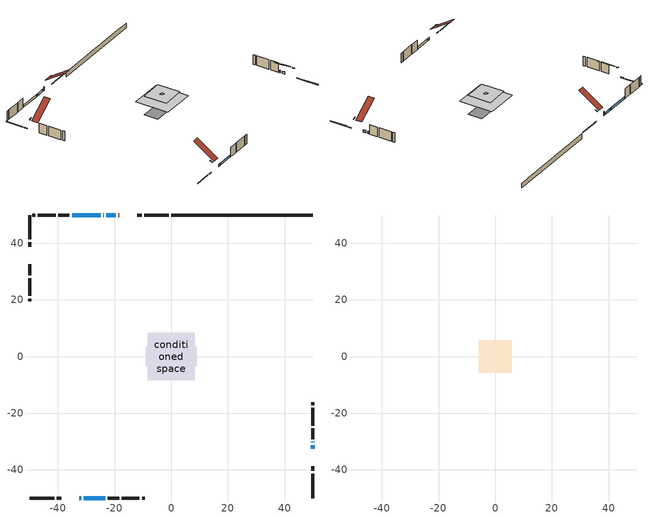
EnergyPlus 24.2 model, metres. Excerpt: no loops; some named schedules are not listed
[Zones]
conditioned space
 floor adiabatic (AdiabaticFloorConstruction): -8.35,-8.35 -8.35,8.35 8.35,8.35 8.35,-8.35 z3.05
 floor foundation (Slab1 construction): -8.94,-3.51 -8.94,3.51 8.94,3.51 8.94,-3.51 z-1.78
 wall outside (RimJoist1 construction): -0.89,49.87 -9.49,49.87 / -49.87,-49.87 -41.27,-49.87 / -49.87,49.87 -49.87,41.27 / 49.87,-49.87 49.87,-41.27 z0.61:0.91
 wall outside (RimJoist2 construction): -10.42,49.87 -12.03,49.87 / -40.34,-49.87 -38.73,-49.87 / -49.87,40.34 -49.87,38.73 / 49.87,-40.34 49.87,-38.73 z0.61:0.91
 wall outside (AdiabaticWallConstruction 1): -18.3,49.87 -18.72,49.87 z0.61:2.64
 wall outside (AdiabaticWallConstruction): -32.46,-49.87 -31.7,-49.87 / -19.65,49.87 -22.85,49.87 / 49.87,-32.46 49.87,-31.21 / -23.78,49.87 -23.98,49.87 / 49.87,-30.28 49.87,-30.07 / -30.77,-49.87 -23.24,-49.87 / -24.91,49.87 -34.96,49.87 z0.61:1.83
 wall outside (Wall1 construction): -35.89,49.87 -39.78,49.87 / -22.31,-49.87 -18.41,-49.87 / -49.87,32.46 -49.87,28.57 / 49.87,-29.14 49.87,-25.25 z0.61:5.49
 wall outside (Wall2 construction): -40.71,49.87 -46.99,49.87 / -17.48,-49.87 -11.21,-49.87 / -49.87,27.64 -49.87,21.36 / 49.87,-24.32 49.87,-18.04 z0.61:5.49
 wall outside (Wall3 construction): -47.92,49.87 -48.94,49.87 / -10.28,-49.87 -9.26,-49.87 / -49.87,20.43 -49.87,19.41 / 49.87,-17.11 49.87,-16.09 z0.61:5.49
 wall foundation (FoundationWall1 construction): 0.04,49.87,-1.78 0.04,49.87,0.61 44.89,49.87,0.61 44.89,49.87,0.51 49.87,49.87,0.51 49.87,49.87,-1.78
 window (WindowConstruction 4): -32.46,-49.87 -31.7,-49.87 z0.61:1.83
 window (WindowConstruction 2): -19.65,49.87 -22.85,49.87 z0.61:1.83
 window (WindowConstruction 3): 49.87,-32.46 49.87,-31.21 z0.61:1.83
 window (WindowConstruction 5): -23.78,49.87 -23.98,49.87 z0.61:1.83
 window (WindowConstruction 6): 49.87,-30.28 49.87,-30.07 z0.61:1.83
 window (WindowConstruction): -30.77,-49.87 -23.24,-49.87 z0.61:1.83
 window (WindowConstruction 1): -24.91,49.87 -34.96,49.87 z0.61:1.83
 door (Door): -18.3,49.87 -18.72,49.87 z0.61:2.64
 ceiling adiabatic (AdiabaticFloorConstruction): 8.35,-8.35 8.35,8.35 -8.35,8.35 -8.35,-8.35 z3.05
attic - vented
 floor to conditioned space (Floor1 construction Reversed): -0.65,-0.65 -0.65,0.65 0.65,0.65 0.65,-0.65 z5.49
 floor to conditioned space (Floor2 construction Reversed): -5.73,-5.73 -5.73,5.73 5.73,5.73 5.73,-5.73 z5.49
 roof outside (Roof1 construction): -13.3,49.87,5.49 -13.3,48.6,5.91 -12.96,48.6,5.91 -12.96,49.87,5.49; -37.46,-49.87,5.49 -37.46,-48.6,5.91 -37.8,-48.6,5.91 -37.8,-49.87,5.49; -49.87,37.46,5.49 -48.6,37.46,5.91 -48.6,37.8,5.91 -49.87,37.8,5.49; 49.87,-37.46,5.49 48.6,-37.46,5.91 48.6,-37.8,5.91 49.87,-37.8,5.49
 roof outside (Roof2 construction): -17.37,49.87,5.49 -17.37,39.42,12.45 -14.23,39.42,12.45 -14.23,49.87,5.49; -33.39,-49.87,5.49 -33.39,-39.42,12.45 -36.53,-39.42,12.45 -36.53,-49.87,5.49; -49.87,33.39,5.49 -39.42,33.39,12.45 -39.42,36.53,12.45 -49.87,36.53,5.49; 49.87,-33.39,5.49 39.42,-33.39,12.45 39.42,-36.53,12.45 49.87,-36.53,5.49
[Building]
Building 1: Terrain=Suburbs
[Site:Location]
Montreal Intl AP_QC: Latitude {deg}=45.47; Longitude {deg}=-73.74; Time Zone {hr}=-5; Elevation {m}=36; Keep Site Location Information=Yes
[Site:GroundTemperature:Shallow]
2.07863, -0.316383, -0.508184, 0.628371, 5.19101, 9.73239, 13.6695, 16.1636, 16.3755, 14.347, 10.5102, 6.10817
[Site:WaterMainsTemperature]
Calculation Method=Schedule; Temperature Schedule=mains temperature schedule
[Material] Roughness=Rough; Thermal Absorptance=0.9
Name | Thickness {m} | Conductivity {W/m-K} | Density {kg/m3} | Specific Heat {J/kg-K} | Solar Absorptance | Visible Absorptance
asphalt or fiberglass shingles | 0.00635 | 0.162714 | 1121.4 | 1465.45 | 0.84 | 0.84
ceiling loosefill ins | 0.0846667 | 0.0480833 | 16.02 | 1046.75 | 0.7 | 0.7
ceiling loosefill ins 1 | 0.254 | 0.0480833 | 16.02 | 1046.75 | 0.7 | 0.7
ceiling stud and cavity | 0.1397 | 0.0777816 | 65.682 | 1177.47 | 0.7 | 0.7
ceiling stud and cavity 1 | 0.1397 | 0.150831 | 65.682 | 1177.47 | 0.7 | 0.7
concrete 4.0 in. | 0.1016 | 1.803125 | 2242.8 | 837.4 | 0.7 | 0.7
concrete 8.0 in. | 0.2032 | 1.803125 | 2242.8 | 837.4 | 0.7 | 0.7
door material | 0.04445 | 0.053851 | 512.64 | 1214.23 | 0.7 | 0.7
exterior vertical ins | 0.0585898 | 0.029427 | 32.04 | 1214.23 | 0.7 | 0.7
floor covering | 0.0127 | 0.0433444 | 54.468 | 1339.84 | 0.6 | 0.6
floor rigid ins; wall rigid ins 1 | 0.512978 | 0.029427 | 32.04 | 1214.23 | 0.7 | 0.7
floor stud and cavity | 0.1397 | 1.75129 | 37.0049 | 1207.88 | 0.7 | 0.7
furniture material conditioned space 1 | 0.1524 | 0.115458 | 640.8 | 1214.23 | 0.6 | 0.6
gypsum board | 0.0127 | 0.160291 | 801 | 837.4 | 0.6 | 0.6
gypsum board 1 | 0.0127 | 0.160291 | 801 | 837.4 | 0.7 | 0.7
osb sheathing 0.5 in. | 0.0127 | 0.115458 | 512.64 | 1214.23 | 0.7 | 0.7
osb sheathing 0.75 in. | 0.01905 | 0.115458 | 512.64 | 1214.23 | 0.7 | 0.7
osb sheathing 2.0 in. | 0.0508 | 0.115458 | 512.64 | 1214.23 | 0.7 | 0.7
rim joist rigid ins; wall rigid ins | 0.051816 | 0.029427 | 32.04 | 1214.23 | 0.7 | 0.7
rim joist rigid ins 1 | 0.103632 | 0.029427 | 32.04 | 1214.23 | 0.7 | 0.7
rim joist stud and cavity | 0.0508 | 0.0327253 | 125.044 | 1163.47 | 0.6 | 0.6
rim joist stud and cavity 1 | 0.0508 | 0.0510999 | 125.044 | 1163.47 | 0.6 | 0.6
wall stud and cavity | 0.1397 | 0.0780889 | 139.0536 | 1170.24 | 0.7 | 0.7
wall stud and cavity 1 | 0.1397 | 0.0773278 | 139.0536 | 1170.24 | 0.7 | 0.7
wall stud and cavity 2 | 0.1397 | 0.360642 | 139.0536 | 1170.24 | 0.7 | 0.7
wall stud and cavity 3 | 0.0889 | 0.380278 | 52.3479 | 1209.89 | 0.7 | 0.7
wall stud and cavity 4 | 0.0889 | 0.391764 | 83.0341 | 1211.67 | 0.7 | 0.7
wood siding | 0.0254 | 0.102417 | 544.68 | 1172.36 | 0 | 0
wood siding 1; wood siding 2; wood siding 3 | 0.0254 | 0.102417 | 544.68 | 1172.36 | 0.7 | 0.7
[WindowMaterial:SimpleGlazingSystem]
Name | U-Factor {W/m2-K} | Solar Heat Gain Coefficient
WindowMaterial | 2.93382 | 0.6
WindowMaterial 1 | 2.97187 | 0.6
WindowMaterial 2 | 2.961077 | 0.63
WindowMaterial 3 | 3.09508 | 0.34
[Construction]
AdiabaticFloorConstruction: floor stud and cavity, floor rigid ins, osb sheathing 0.75 in., floor covering
AdiabaticWallConstruction: wood siding 2, wall rigid ins 1, wall stud and cavity 3, gypsum board
AdiabaticWallConstruction 1: wood siding 3, wall rigid ins 1, wall stud and cavity 3, gypsum board
Door: door material
Floor1 construction Reversed: gypsum board, ceiling stud and cavity, ceiling loosefill ins
Floor2 construction Reversed: gypsum board, ceiling stud and cavity 1, ceiling loosefill ins 1
FoundationWall1 construction: concrete 8.0 in., gypsum board 1
furniture construction conditioned space 1: furniture material conditioned space 1
PartitionWallConstruction: gypsum board, wall stud and cavity 4, gypsum board
RimJoist1 construction: wood siding 1, rim joist rigid ins, osb sheathing 2.0 in., rim joist stud and cavity
RimJoist2 construction: wood siding 1, rim joist rigid ins 1, osb sheathing 2.0 in., rim joist stud and cavity 1
Roof1 construction; Roof2 construction: asphalt or fiberglass shingles
Slab1 construction: concrete 4.0 in.
Wall1 construction: wood siding, osb sheathing 0.5 in., wall stud and cavity, gypsum board
Wall2 construction: wood siding, osb sheathing 0.5 in., wall stud and cavity 1, gypsum board
Wall3 construction: wood siding, wall rigid ins, osb sheathing 0.5 in., wall stud and cavity 2, gypsum board
WindowConstruction; WindowConstruction 1; WindowConstruction 3: WindowMaterial
WindowConstruction 2: WindowMaterial 1
WindowConstruction 4: WindowMaterial 2
WindowConstruction 5; WindowConstruction 6: WindowMaterial 3
[Zone] Multiplier=1; Part of Total Floor Area=Yes
Name | Volume {m3}
attic - vented | 114.273
conditioned space | 1011.1
[Space]
Name | Zone | Volume {m3}
attic - vented 1 | attic - vented | 114.273
conditioned space 1 | conditioned space | 1011.1
[ZoneInfiltration:EffectiveLeakageArea]
infil attic - vented 1: Zone or Space=attic - vented 1; Schedule=Always On Discrete; Effective Air Leakage Area {cm2}=5318.4; Stack Coefficient=0.000484459; Wind Coefficient=1.48713e-05
[ZoneMixing]
whole house fan mix: Zone or Space=attic - vented; Schedule=Always On Continuous; Design Flow Rate Calculation Method=Flow/Zone; Design Flow Rate {m3/s}=0; Source Zone or Space=conditioned space
[SurfaceProperty:ExposedFoundationPerimeter]
Slab1: Exposed Perimeter Calculation Method=TotalExposedPerimeter; Total Exposed Perimeter {m}=49.832
[InternalMass] Zone or ZoneList=conditioned space; Space or SpaceList=conditioned space 1
Name | Construction | Surface Area {m2}
furniture mass conditioned space 1 | furniture construction conditioned space 1 | 161.764
partition wall mass | PartitionWallConstruction | 404.41
[Lights]
interior lighting: Zone or ZoneList or Space or SpaceList=conditioned space 1; Schedule=interior lighting schedule; Design Level Calculation Method=LightingLevel; Lighting Level {W}=343.2; Return Air Fraction=0; Fraction Radiant=0.6; Fraction Visible=0.2; Fraction Replaceable=1
[People]
occupants: Zone or ZoneList or Space or SpaceList=conditioned space 1; Number of People Schedule=occupants schedule; Number of People Calculation Method=People; Number of People=3; Fraction Radiant=0.314171; Sensible Heat Fraction=0.56303; Activity Level Schedule=occupants activity schedule; Carbon Dioxide Generation Rate {m3/s-W}=0; Enable ASHRAE 55 Comfort Warnings=No; Mean Radiant Temperature Calculation Type=EnclosureAveraged
[ElectricEquipment] Zone or ZoneList or Space or SpaceList=conditioned space 1; Design Level Calculation Method=EquipmentLevel
Name | Schedule | Design Level {W} | Fraction Latent | Fraction Radiant | Fraction Lost
clothes dryer | clothes dryer schedule | 140.772 | 0.015 | 0.081 | 0.85
clothes washer | clothes washer schedule | 32.1985 | 0.03 | 0.162 | 0.7
cooking range | cooking range schedule | 215.147 | 0.08 | 0.432 | 0.2
dishwasher | dishwasher schedule | 66.8632 | 0.3 | 0.18 | 0.4
fridge | fridge schedule | 72.9452 | 0 | 0.6 | 0
mech vent house fan | mech vent house fan schedule | 1085 | 0 | 0 | 0.942396
mech vent house fan cfis | mech vent house fan cfis schedule | 0 | 0 | 0 | 0
misc plug loads | misc plug loads schedule | 494.7 | 0.045 | 0.513 | 0.1
whole house fan | Always On Discrete | 0 | 0 | 0 | 1
[OtherEquipment] Zone or ZoneList or Space or SpaceList=conditioned space 1; Design Level Calculation Method=EquipmentLevel
Name | Fuel Type | Schedule | Design Level {W} | Fraction Latent | Fraction Radiant | Fraction Lost
clothes dryer 1 | Electricity | clothes dryer schedule | 0 | 0.015 | 0.081 | 0.85
cooking range 1 | Electricity | cooking range schedule | 0 | 0.08 | 0.432 | 0.2
general water use latent | None | general water use schedule | 62.594 | 1 | 0 | 0
general water use sensible | None | general water use schedule | -61.6891 | 0 | 0.6 | 0
mech vent house fan latent load | None | Always On Discrete | 0 | 1 | 0 | 0
mech vent house fan sensible load | None | Always On Discrete | 0 | 0 | 0 | 0
water heater energy adjustment1 | Electricity | Always On Discrete | 0.01 | 0 | 0 | 1
[ZoneInfiltration:DesignFlowRate] Zone or ZoneList or Space or SpaceList=conditioned space 1; Schedule=Always On Discrete; Design Flow Rate Calculation Method=Flow/Zone; Design Flow Rate {m3/s}=0
infil flow; natural vent flow; whole house fan flow
[AvailabilityManager:Scheduled]
air source heat pump airloop Availability Manager: Schedule=Always On Discrete
[Foundation:Kiva]
Foundation Kiva 1: Initial Indoor Air Temperature {C}=21; Wall Height Above Grade {m}=0.609996; Wall Depth Below Slab {m}=0.2032; Custom Block Material Name 1=exterior vertical ins; Custom Block Depth 1 {m}=2.39; Custom Block X Position 1 {m}=0.2159; Custom Block Z Position 1 {m}=0
[Foundation:Kiva:Settings]
Soil Conductivity {W/m-K}=0.849921; Soil Density {kg/m3}=1842.3; Soil Specific Heat {J/kg-K}=418.7; Ground Solar Absorptivity=0.9; Ground Thermal Absorptivity=0.9; Ground Surface Roughness {m}=0.03; Far-Field Width {m}=40; Deep-Ground Boundary Condition=ZeroFlux; Deep-Ground Depth {m}=40; Minimum Cell Dimension {m}=0.2; Maximum Cell Growth Coefficient=3; Simulation Timestep=Timestep
[Exterior:Lights]
exterior lighting: Schedule=exterior lighting schedule; Design Level {W}=75.6
[EnergyManagementSystem:GlobalVariable]
air_source_heat_pump_airloop_Fan_RTF
infil_program_Qfan
infil_program_Qinf
natural_vent_program_Qnv
natural_vent_program_Qwhf
[EnergyManagementSystem:Sensor]
Name | Output:Variable or Output:Meter Index Key | Output:Variable or Output:Meter
airflow_gain | infil flow | Infiltration Sensible Heat Gain Energy
airflow_gain_1 | natural vent flow | Infiltration Sensible Heat Gain Energy
airflow_gain_2 | whole house fan flow | Infiltration Sensible Heat Gain Energy
airflow_loss | infil flow | Infiltration Sensible Heat Loss Energy
airflow_loss_1 | natural vent flow | Infiltration Sensible Heat Loss Energy
airflow_loss_2 | whole house fan flow | Infiltration Sensible Heat Loss Energy
clg_load_cond |  | Cooling:EnergyTransfer:Zone:CONDITIONED SPACE
clg_sp_s; clg_sp_s_1 | cooling setpoint | Schedule Value
clothes_dryer_exhaust_0_sch_s | clothes dryer exhaust 0 schedule | Schedule Value
cool_season | cooling season schedule | Schedule Value
htg_load_cond |  | Heating:EnergyTransfer:Zone:CONDITIONED SPACE
htg_sp_s; htg_sp_s_1 | heating setpoint | Schedule Value
ig_ee_conv | clothes dryer | Electric Equipment Convective Heating Energy
ig_ee_conv_2 | cooking range | Electric Equipment Convective Heating Energy
ig_ee_conv_4 | fridge | Electric Equipment Convective Heating Energy
ig_ee_conv_5 | misc plug loads | Electric Equipment Convective Heating Energy
ig_ee_conv_6 | whole house fan | Electric Equipment Convective Heating Energy
ig_ee_rad | clothes dryer | Electric Equipment Radiant Heating Energy
ig_ee_rad_2 | cooking range | Electric Equipment Radiant Heating Energy
ig_ee_rad_4 | fridge | Electric Equipment Radiant Heating Energy
ig_ee_rad_5 | misc plug loads | Electric Equipment Radiant Heating Energy
ig_ee_rad_6 | whole house fan | Electric Equipment Radiant Heating Energy
ig_lgt_conv | interior lighting | Lights Convective Heating Energy
ig_lgt_rad | interior lighting | Lights Radiant Heating Energy
ig_lgt_vis | interior lighting | Lights Visible Radiation Heating Energy
ig_oe_conv | clothes dryer 1 | Other Equipment Convective Heating Energy
ig_oe_conv_1 | cooking range 1 | Other Equipment Convective Heating Energy
ig_oe_conv_2 | general water use latent | Other Equipment Convective Heating Energy
ig_oe_conv_3 | general water use sensible | Other Equipment Convective Heating Energy
ig_oe_conv_4 | water heater energy adjustment1 | Other Equipment Convective Heating Energy
ig_oe_rad | clothes dryer 1 | Other Equipment Radiant Heating Energy
ig_oe_rad_1 | cooking range 1 | Other Equipment Radiant Heating Energy
ig_oe_rad_2 | general water use latent | Other Equipment Radiant Heating Energy
ig_oe_rad_3 | general water use sensible | Other Equipment Radiant Heating Energy
ig_oe_rad_4 | water heater energy adjustment1 | Other Equipment Radiant Heating Energy
ig_ppl_conv | occupants | People Convective Heating Energy
ig_ppl_rad | occupants | People Radiant Heating Energy
im_conv | furniture mass conditioned space 1 | Surface Inside Face Convection Heat Gain Energy
im_conv_1 | partition wall mass | Surface Inside Face Convection Heat Gain Energy
im_ig | furniture mass conditioned space 1 | Surface Inside Face Internal Gains Radiation Heat Gain Energy
im_ig_1 | partition wall mass | Surface Inside Face Internal Gains Radiation Heat Gain Energy
im_lgt | furniture mass conditioned space 1 | Surface Inside Face Lights Radiation Heat Gain Energy
im_lgt_1 | partition wall mass | Surface Inside Face Lights Radiation Heat Gain Energy
im_sol | furniture mass conditioned space 1 | Surface Inside Face Solar Radiation Heat Gain Energy
im_sol_1 | partition wall mass | Surface Inside Face Solar Radiation Heat Gain Energy
im_surf | furniture mass conditioned space 1 | Surface Inside Face Net Surface Thermal Radiation Heat Gain Energy
im_surf_1 | partition wall mass | Surface Inside Face Net Surface Thermal Radiation Heat Gain Energy
mv_conv | mech vent house fan | Electric Equipment Convective Heating Energy
mv_conv_1 | mech vent house fan cfis | Electric Equipment Convective Heating Energy
mv_conv_2 | mech vent house fan latent load | Other Equipment Convective Heating Energy
mv_conv_3 | mech vent house fan sensible load | Other Equipment Convective Heating Energy
mv_rad | mech vent house fan | Electric Equipment Radiant Heating Energy
mv_rad_1 | mech vent house fan cfis | Electric Equipment Radiant Heating Energy
mv_rad_2 | mech vent house fan latent load | Other Equipment Radiant Heating Energy
mv_rad_3 | mech vent house fan sensible load | Other Equipment Radiant Heating Energy
natural_vent_s | natural vent schedule | Schedule Value
out_pb_s |  | Site Outdoor Air Barometric Pressure
out_wt_s |  | Site Outdoor Air Humidity Ratio
site_vw_s |  | Site Wind Speed
ss_back_out | Window1 | Surface Window Shortwave from Zone Back Out Window Heat Transfer Rate
ss_back_out_1 | Window16 | Surface Window Shortwave from Zone Back Out Window Heat Transfer Rate
ss_back_out_2 | Window17 | Surface Window Shortwave from Zone Back Out Window Heat Transfer Rate
ss_back_out_3 | Window18 | Surface Window Shortwave from Zone Back Out Window Heat Transfer Rate
ss_back_out_4 | Window19 | Surface Window Shortwave from Zone Back Out Window Heat Transfer Rate
ss_back_out_5 | Window2 | Surface Window Shortwave from Zone Back Out Window Heat Transfer Rate
ss_back_out_6 | Window8 | Surface Window Shortwave from Zone Back Out Window Heat Transfer Rate
ss_conv | Door1 | Surface Inside Face Convection Heat Gain Energy
ss_conv_1 | Window1 | Surface Inside Face Convection Heat Gain Energy
ss_conv_2 | Window16 | Surface Inside Face Convection Heat Gain Energy
ss_conv_3 | Window17 | Surface Inside Face Convection Heat Gain Energy
ss_conv_4 | Window18 | Surface Inside Face Convection Heat Gain Energy
ss_conv_5 | Window19 | Surface Inside Face Convection Heat Gain Energy
ss_conv_6 | Window2 | Surface Inside Face Convection Heat Gain Energy
ss_conv_7 | Window8 | Surface Inside Face Convection Heat Gain Energy
ss_ig | Door1 | Surface Inside Face Internal Gains Radiation Heat Gain Energy
ss_ig_1 | Window1 | Surface Inside Face Internal Gains Radiation Heat Gain Energy
ss_ig_2 | Window16 | Surface Inside Face Internal Gains Radiation Heat Gain Energy
ss_ig_3 | Window17 | Surface Inside Face Internal Gains Radiation Heat Gain Energy
ss_ig_4 | Window18 | Surface Inside Face Internal Gains Radiation Heat Gain Energy
ss_ig_5 | Window19 | Surface Inside Face Internal Gains Radiation Heat Gain Energy
ss_ig_6 | Window2 | Surface Inside Face Internal Gains Radiation Heat Gain Energy
ss_ig_7 | Window8 | Surface Inside Face Internal Gains Radiation Heat Gain Energy
ss_lgt | Door1 | Surface Inside Face Lights Radiation Heat Gain Energy
ss_sol | Door1 | Surface Inside Face Solar Radiation Heat Gain Energy
ss_surf | Door1 | Surface Inside Face Net Surface Thermal Radiation Heat Gain Energy
ss_surf_1 | Window1 | Surface Inside Face Net Surface Thermal Radiation Heat Gain Energy
ss_surf_2 | Window16 | Surface Inside Face Net Surface Thermal Radiation Heat Gain Energy
ss_surf_3 | Window17 | Surface Inside Face Net Surface Thermal Radiation Heat Gain Energy
ss_surf_4 | Window18 | Surface Inside Face Net Surface Thermal Radiation Heat Gain Energy
ss_surf_5 | Window19 | Surface Inside Face Net Surface Thermal Radiation Heat Gain Energy
ss_surf_6 | Window2 | Surface Inside Face Net Surface Thermal Radiation Heat Gain Energy
ss_surf_7 | Window8 | Surface Inside Face Net Surface Thermal Radiation Heat Gain Energy
ss_trans_in | Window1 | Surface Window Transmitted Solar Radiation Rate
ss_trans_in_1 | Window16 | Surface Window Transmitted Solar Radiation Rate
ss_trans_in_2 | Window17 | Surface Window Transmitted Solar Radiation Rate
ss_trans_in_3 | Window18 | Surface Window Transmitted Solar Radiation Rate
ss_trans_in_4 | Window19 | Surface Window Transmitted Solar Radiation Rate
ss_trans_in_5 | Window2 | Surface Window Transmitted Solar Radiation Rate
ss_trans_in_6 | Window8 | Surface Window Transmitted Solar Radiation Rate
ss_trans_out | Window1 | Surface Inside Face Initial Transmitted Diffuse Transmitted Out Window Solar Radiation Rate
ss_trans_out_1 | Window16 | Surface Inside Face Initial Transmitted Diffuse Transmitted Out Window Solar Radiation Rate
ss_trans_out_2 | Window17 | Surface Inside Face Initial Transmitted Diffuse Transmitted Out Window Solar Radiation Rate
ss_trans_out_3 | Window18 | Surface Inside Face Initial Transmitted Diffuse Transmitted Out Window Solar Radiation Rate
ss_trans_out_4 | Window19 | Surface Inside Face Initial Transmitted Diffuse Transmitted Out Window Solar Radiation Rate
ss_trans_out_5 | Window2 | Surface Inside Face Initial Transmitted Diffuse Transmitted Out Window Solar Radiation Rate
ss_trans_out_6 | Window8 | Surface Inside Face Initial Transmitted Diffuse Transmitted Out Window Solar Radiation Rate
s_conv | Floor1 | Surface Inside Face Convection Heat Gain Energy
s_conv_1 | Floor2 | Surface Inside Face Convection Heat Gain Energy
s_conv_10 | RimJoist2:180 | Surface Inside Face Convection Heat Gain Energy
s_conv_11 | RimJoist2:270 | Surface Inside Face Convection Heat Gain Energy
s_conv_12 | RimJoist2:90 | Surface Inside Face Convection Heat Gain Energy
s_conv_13 | Slab1 | Surface Inside Face Convection Heat Gain Energy
s_conv_14 | Wall1:0 | Surface Inside Face Convection Heat Gain Energy
s_conv_15 | Wall1:180 | Surface Inside Face Convection Heat Gain Energy
s_conv_16 | Wall1:270 | Surface Inside Face Convection Heat Gain Energy
s_conv_17 | Wall1:90 | Surface Inside Face Convection Heat Gain Energy
s_conv_18 | Wall2:0 | Surface Inside Face Convection Heat Gain Energy
s_conv_19 | Wall2:180 | Surface Inside Face Convection Heat Gain Energy
s_conv_2 | FoundationWall1 | Surface Inside Face Convection Heat Gain Energy
s_conv_20 | Wall2:270 | Surface Inside Face Convection Heat Gain Energy
s_conv_21 | Wall2:90 | Surface Inside Face Convection Heat Gain Energy
s_conv_22 | Wall3:0 | Surface Inside Face Convection Heat Gain Energy
s_conv_23 | Wall3:180 | Surface Inside Face Convection Heat Gain Energy
s_conv_24 | Wall3:270 | Surface Inside Face Convection Heat Gain Energy
s_conv_25 | Wall3:90 | Surface Inside Face Convection Heat Gain Energy
s_conv_3 | inferred conditioned ceiling | Surface Inside Face Convection Heat Gain Energy
s_conv_4 | inferred conditioned floor | Surface Inside Face Convection Heat Gain Energy
s_conv_5 | RimJoist1:0 | Surface Inside Face Convection Heat Gain Energy
s_conv_6 | RimJoist1:180 | Surface Inside Face Convection Heat Gain Energy
s_conv_7 | RimJoist1:270 | Surface Inside Face Convection Heat Gain Energy
s_conv_8 | RimJoist1:90 | Surface Inside Face Convection Heat Gain Energy
s_conv_9 | RimJoist2:0 | Surface Inside Face Convection Heat Gain Energy
s_ig | Floor1 | Surface Inside Face Internal Gains Radiation Heat Gain Energy
s_ig_1 | Floor2 | Surface Inside Face Internal Gains Radiation Heat Gain Energy
s_ig_10 | RimJoist2:180 | Surface Inside Face Internal Gains Radiation Heat Gain Energy
s_ig_11 | RimJoist2:270 | Surface Inside Face Internal Gains Radiation Heat Gain Energy
s_ig_12 | RimJoist2:90 | Surface Inside Face Internal Gains Radiation Heat Gain Energy
s_ig_13 | Slab1 | Surface Inside Face Internal Gains Radiation Heat Gain Energy
s_ig_14 | Wall1:0 | Surface Inside Face Internal Gains Radiation Heat Gain Energy
s_ig_15 | Wall1:180 | Surface Inside Face Internal Gains Radiation Heat Gain Energy
s_ig_16 | Wall1:270 | Surface Inside Face Internal Gains Radiation Heat Gain Energy
s_ig_17 | Wall1:90 | Surface Inside Face Internal Gains Radiation Heat Gain Energy
s_ig_18 | Wall2:0 | Surface Inside Face Internal Gains Radiation Heat Gain Energy
s_ig_19 | Wall2:180 | Surface Inside Face Internal Gains Radiation Heat Gain Energy
s_ig_2 | FoundationWall1 | Surface Inside Face Internal Gains Radiation Heat Gain Energy
s_ig_20 | Wall2:270 | Surface Inside Face Internal Gains Radiation Heat Gain Energy
s_ig_21 | Wall2:90 | Surface Inside Face Internal Gains Radiation Heat Gain Energy
s_ig_22 | Wall3:0 | Surface Inside Face Internal Gains Radiation Heat Gain Energy
s_ig_23 | Wall3:180 | Surface Inside Face Internal Gains Radiation Heat Gain Energy
s_ig_24 | Wall3:270 | Surface Inside Face Internal Gains Radiation Heat Gain Energy
s_ig_25 | Wall3:90 | Surface Inside Face Internal Gains Radiation Heat Gain Energy
s_ig_3 | inferred conditioned ceiling | Surface Inside Face Internal Gains Radiation Heat Gain Energy
s_ig_4 | inferred conditioned floor | Surface Inside Face Internal Gains Radiation Heat Gain Energy
s_ig_5 | RimJoist1:0 | Surface Inside Face Internal Gains Radiation Heat Gain Energy
s_ig_6 | RimJoist1:180 | Surface Inside Face Internal Gains Radiation Heat Gain Energy
s_ig_7 | RimJoist1:270 | Surface Inside Face Internal Gains Radiation Heat Gain Energy
s_ig_8 | RimJoist1:90 | Surface Inside Face Internal Gains Radiation Heat Gain Energy
s_ig_9 | RimJoist2:0 | Surface Inside Face Internal Gains Radiation Heat Gain Energy
s_lgt | Floor1 | Surface Inside Face Lights Radiation Heat Gain Energy
s_lgt_1 | Floor2 | Surface Inside Face Lights Radiation Heat Gain Energy
s_lgt_10 | RimJoist2:180 | Surface Inside Face Lights Radiation Heat Gain Energy
s_lgt_11 | RimJoist2:270 | Surface Inside Face Lights Radiation Heat Gain Energy
s_lgt_12 | RimJoist2:90 | Surface Inside Face Lights Radiation Heat Gain Energy
s_lgt_13 | Slab1 | Surface Inside Face Lights Radiation Heat Gain Energy
s_lgt_14 | Wall1:0 | Surface Inside Face Lights Radiation Heat Gain Energy
s_lgt_15 | Wall1:180 | Surface Inside Face Lights Radiation Heat Gain Energy
